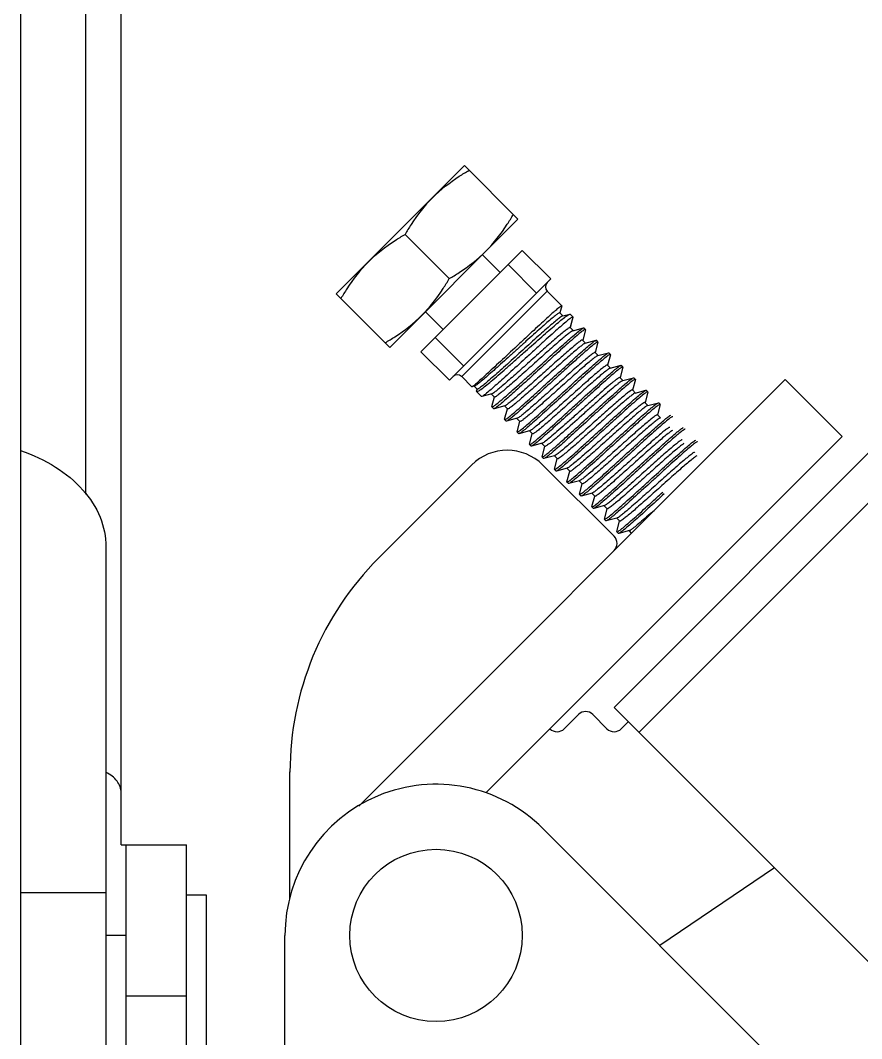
# Model space of a CAD drawing. Header units: inches. Extents: x -1293886 to -986005, y -15154 to 203628.
# Drawn here: x -1239011.6 to -1238727, y 86559.7 to 86904 of the extents above; entities that cross this region are included whole.
import ezdxf

# ---------------------------------------------------------------- set-up
doc = ezdxf.new("R2010")
doc.units = ezdxf.units.IN
doc.header["$LTSCALE"] = 100
doc.header["$MEASUREMENT"] = 0
doc.layers.add('W_DIM', color=4, linetype='Continuous')

# ---------------------------------------------------------------- blocks, each defined once
blk = doc.blocks.new('1111')
at = {"layer": 'W_DIM', "color": 7}
for p, q in [((-2278296.38, 1711172.45), (-2277222.32, 1712246.52)), ((-2278463.17, 1711126.01), (-2278463.17, 1712238.08)), ((-2278287.95, 1711164.02), (-2277213.89, 1712238.08)), ((-2278475.1, 1711244.55), (-2278475.1, 1712187.7)), ((-2278497.25, 1712124), (-2278497.25, 1710992.58)), ((-2278390.37, 1711312.22), (-2278346.99, 1711355.6)), ((-2278328.92, 1711337.52), (-2278346.99, 1711355.6)), ((-2278372.29, 1711294.15), (-2278328.92, 1711337.52)), ((-2278367.11, 1711332.34), (-2278352.17, 1711317.4)), ((-2278327.44, 1711326.95), (-2278361.72, 1711292.67)), ((-2278327.44, 1711326.95), (-2278317.8, 1711317.31)), ((-2278340.96, 1711325.47), (-2278334.94, 1711319.45)), ((-2278332.26, 1711322.13), (-2278322.62, 1711312.49)), ((-2278352.08, 1711283.03), (-2278317.8, 1711317.31)), ((-2278372.29, 1711294.15), (-2278390.37, 1711312.22)), ((-2278319.04, 1711313.18), (-2278347.95, 1711284.27)), ((-2278314.07, 1711308.22), (-2278319.04, 1711313.18)), ((-2278360.24, 1711306.2), (-2278354.22, 1711300.17)), ((-2278314.73, 1711305.84), (-2278313.7, 1711304.82)), ((-2278314.07, 1711308.16), (-2278314.69, 1711305.83)), ((-2278314.07, 1711308.16), (-2278314.07, 1711308.22)), ((-2278313.78, 1711304.8), (-2278311.41, 1711305.42)), ((-2278311.41, 1711305.42), (-2278311.27, 1711305.41)), ((-2278310.3, 1711304.44), (-2278311.27, 1711305.41)), ((-2278313.78, 1711304.8), (-2278313.85, 1711304.77)), ((-2278311.25, 1711300.81), (-2278310.28, 1711304.42)), ((-2278310.29, 1711304.34), (-2278311.23, 1711300.83)), ((-2278310.28, 1711304.42), (-2278310.3, 1711304.44)), ((-2278310.29, 1711304.34), (-2278310.28, 1711304.42)), ((-2278311.27, 1711300.84), (-2278310.25, 1711299.82)), ((-2278310.33, 1711299.79), (-2278310.43, 1711299.76)), ((-2278310.33, 1711299.79), (-2278306.7, 1711300.76)), ((-2278306.07, 1711300.13), (-2278307.01, 1711296.61)), ((-2278306.7, 1711300.76), (-2278306.6, 1711300.75)), ((-2278306.08, 1711300.23), (-2278306.6, 1711300.75)), ((-2278306.07, 1711300.13), (-2278306.08, 1711300.23)), ((-2278356.9, 1711297.49), (-2278347.26, 1711287.85)), ((-2278307.05, 1711296.62), (-2278306.03, 1711295.6)), ((-2278306.12, 1711295.58), (-2278306.17, 1711295.56)), ((-2278306.12, 1711295.58), (-2278302.49, 1711296.54)), ((-2278301.85, 1711295.91), (-2278302.8, 1711292.39)), ((-2278302.49, 1711296.54), (-2278302.39, 1711296.54)), ((-2278301.86, 1711296.01), (-2278302.39, 1711296.54)), ((-2278301.85, 1711295.91), (-2278301.86, 1711296.01)), ((-2278361.72, 1711292.67), (-2278352.08, 1711283.03)), ((-2278302.83, 1711292.4), (-2278301.81, 1711291.38)), ((-2278301.9, 1711291.36), (-2278298.27, 1711292.33)), ((-2278297.64, 1711291.69), (-2278298.58, 1711288.18)), ((-2278298.27, 1711292.33), (-2278298.17, 1711292.32)), ((-2278297.64, 1711291.79), (-2278298.17, 1711292.32)), ((-2278297.64, 1711291.69), (-2278297.64, 1711291.79)), ((-2278298.62, 1711288.19), (-2278297.6, 1711287.17)), ((-2278297.68, 1711287.14), (-2278294.05, 1711288.11)), ((-2278294.05, 1711288.11), (-2278293.95, 1711288.1)), ((-2278293.43, 1711287.58), (-2278293.95, 1711288.1)), ((-2278293.42, 1711287.47), (-2278294.36, 1711283.96)), ((-2278293.42, 1711287.47), (-2278293.43, 1711287.58)), ((-2278238.55, 1711283.3), (-2278382.75, 1711139.1)), ((-2278344.5, 1711280.81), (-2278347.95, 1711284.27)), ((-2278294.4, 1711283.97), (-2278293.38, 1711282.95)), ((-2278293.47, 1711282.93), (-2278289.84, 1711283.89)), ((-2278289.2, 1711283.26), (-2278290.15, 1711279.74)), ((-2278289.84, 1711283.89), (-2278289.74, 1711283.88)), ((-2278289.21, 1711283.36), (-2278289.74, 1711283.88)), ((-2278289.2, 1711283.26), (-2278289.21, 1711283.36)), ((-2278219.27, 1711264.02), (-2278238.55, 1711283.3)), ((-2278344.46, 1711280.81), (-2278344.5, 1711280.82)), ((-2278343.66, 1711281.03), (-2278344.46, 1711280.81)), ((-2278342.71, 1711279.98), (-2278343.74, 1711281.01)), ((-2278342.9, 1711279.39), (-2278342.74, 1711279.99)), ((-2278341.21, 1711277.53), (-2278342.89, 1711279.2)), ((-2278337.79, 1711278.42), (-2278341.13, 1711277.52)), ((-2278336.86, 1711277.37), (-2278337.88, 1711278.39)), ((-2278337.73, 1711278.44), (-2278337.79, 1711278.42)), ((-2278290.18, 1711279.75), (-2278289.16, 1711278.73)), ((-2278289.25, 1711278.71), (-2278285.62, 1711279.67)), ((-2278284.99, 1711279.04), (-2278285.93, 1711275.53)), ((-2278285.62, 1711279.67), (-2278285.52, 1711279.67)), ((-2278284.99, 1711279.14), (-2278285.52, 1711279.67)), ((-2278284.99, 1711279.04), (-2278284.99, 1711279.14)), ((-2278341.13, 1711277.52), (-2278341.21, 1711277.53)), ((-2278337.75, 1711274.18), (-2278336.9, 1711277.38)), ((-2278333.38, 1711274.38), (-2278337, 1711273.41)), ((-2278332.45, 1711273.34), (-2278333.47, 1711274.36)), ((-2278285.97, 1711275.54), (-2278284.94, 1711274.51)), ((-2278285.03, 1711274.49), (-2278285.14, 1711274.45)), ((-2278285.03, 1711274.49), (-2278281.4, 1711275.46)), ((-2278280.77, 1711274.82), (-2278281.71, 1711271.31)), ((-2278281.4, 1711275.46), (-2278281.3, 1711275.45)), ((-2278280.78, 1711274.92), (-2278281.3, 1711275.45)), ((-2278337.75, 1711274.18), (-2278337.74, 1711274.05)), ((-2278337.1, 1711273.42), (-2278337.74, 1711274.05)), ((-2278337, 1711273.41), (-2278337.1, 1711273.42)), ((-2278333.42, 1711269.83), (-2278332.48, 1711273.35)), ((-2278281.75, 1711271.32), (-2278280.73, 1711270.3)), ((-2278333.42, 1711269.83), (-2278333.41, 1711269.73)), ((-2278332.89, 1711269.2), (-2278333.41, 1711269.73)), ((-2278332.79, 1711269.19), (-2278332.89, 1711269.2)), ((-2278329.16, 1711270.17), (-2278332.79, 1711269.19)), ((-2278328.23, 1711269.12), (-2278329.25, 1711270.14)), ((-2278329.2, 1711265.61), (-2278328.27, 1711269.13)), ((-2278339.78, 1711143.52), (-2278219.27, 1711264.02)), ((-2278329.2, 1711265.61), (-2278329.2, 1711265.51)), ((-2278328.67, 1711264.98), (-2278329.2, 1711265.51)), ((-2278328.57, 1711264.98), (-2278328.67, 1711264.98)), ((-2278324.95, 1711265.95), (-2278328.57, 1711264.98)), ((-2278324.01, 1711264.9), (-2278325.03, 1711265.93)), ((-2278324.99, 1711261.39), (-2278324.05, 1711264.91)), ((-2278324.99, 1711261.39), (-2278324.98, 1711261.29)), ((-2278324.45, 1711260.77), (-2278324.98, 1711261.29)), ((-2278324.35, 1711260.76), (-2278324.45, 1711260.77)), ((-2278320.73, 1711261.73), (-2278324.35, 1711260.76)), ((-2278319.79, 1711260.69), (-2278320.82, 1711261.71)), ((-2278320.77, 1711257.18), (-2278319.83, 1711260.7)), ((-2278320.77, 1711257.18), (-2278320.76, 1711257.08)), ((-2278320.24, 1711256.55), (-2278320.76, 1711257.08)), ((-2278316.51, 1711257.51), (-2278320.13, 1711256.54)), ((-2278315.58, 1711256.47), (-2278316.6, 1711257.49)), ((-2278376.09, 1711222.87), (-2278344.59, 1711254.38)), ((-2278320.49, 1711254.38), (-2278296.39, 1711230.28)), ((-2278320.13, 1711256.54), (-2278320.24, 1711256.55)), ((-2278316.55, 1711252.96), (-2278315.61, 1711256.48)), ((-2278316.55, 1711252.96), (-2278316.54, 1711252.86)), ((-2278316.02, 1711252.33), (-2278316.54, 1711252.86)), ((-2278315.92, 1711252.33), (-2278316.02, 1711252.33)), ((-2278312.29, 1711253.3), (-2278315.92, 1711252.33)), ((-2278311.36, 1711252.25), (-2278312.38, 1711253.27)), ((-2278312.33, 1711248.74), (-2278311.4, 1711252.26)), ((-2278312.33, 1711248.74), (-2278312.33, 1711248.64)), ((-2278311.8, 1711248.12), (-2278312.33, 1711248.64)), ((-2278311.7, 1711248.11), (-2278311.8, 1711248.12)), ((-2278308.08, 1711249.08), (-2278311.7, 1711248.11)), ((-2278307.14, 1711248.03), (-2278308.16, 1711249.06)), ((-2278308.12, 1711244.52), (-2278307.18, 1711248.04)), ((-2278308.12, 1711244.52), (-2278308.11, 1711244.42)), ((-2278307.58, 1711243.9), (-2278308.11, 1711244.42)), ((-2278307.48, 1711243.89), (-2278307.58, 1711243.9)), ((-2278303.86, 1711244.86), (-2278307.48, 1711243.89)), ((-2278302.93, 1711243.82), (-2278303.95, 1711244.84)), ((-2278303.9, 1711240.31), (-2278302.96, 1711243.83)), ((-2278303.9, 1711240.31), (-2278303.89, 1711240.21)), ((-2278303.37, 1711239.68), (-2278303.89, 1711240.21)), ((-2278299.64, 1711240.65), (-2278303.27, 1711239.67)), ((-2278298.71, 1711239.6), (-2278299.73, 1711240.62)), ((-2278299.6, 1711240.66), (-2278299.64, 1711240.65)), ((-2278303.27, 1711239.67), (-2278303.37, 1711239.68)), ((-2278299.68, 1711236.09), (-2278298.75, 1711239.61)), ((-2278295.43, 1711236.43), (-2278299.05, 1711235.46)), ((-2278294.49, 1711235.38), (-2278295.51, 1711236.41)), ((-2278295.3, 1711236.48), (-2278295.43, 1711236.43)), ((-2278283.79, 1711238.27), (-2278284.23, 1711237.88)), ((-2278299.68, 1711236.09), (-2278299.68, 1711235.99)), ((-2278299.15, 1711235.46), (-2278299.68, 1711235.99)), ((-2278299.05, 1711235.46), (-2278299.15, 1711235.46)), ((-2278295.47, 1711231.87), (-2278294.53, 1711235.39)), ((-2278295.47, 1711231.87), (-2278295.46, 1711231.77)), ((-2278294.93, 1711231.25), (-2278295.46, 1711231.77)), ((-2278294.83, 1711231.24), (-2278294.93, 1711231.25)), ((-2278291.21, 1711232.21), (-2278294.83, 1711231.24)), ((-2278290.48, 1711231.37), (-2278291.3, 1711232.19)), ((-2278468.28, 1711226.71), (-2278468.28, 1710856.26)), ((-2278197.58, 1711073.65), (-2278296.38, 1711172.45)), ((-2278313.26, 1711165.22), (-2278308.44, 1711170.04)), ((-2278303.62, 1711170.04), (-2278298.8, 1711165.22)), ((-2278293.98, 1711165.22), (-2278291.56, 1711167.63)), ((-2278406.04, 1711107.82), (-2278406.04, 1711150.6)), ((-2278320.48, 1711131.49), (-2278224.43, 1711035.44)), ((-2278463.17, 1711126.01), (-2278441.02, 1711126.01)), ((-2278461.47, 1710870.23), (-2278461.47, 1711126.01)), ((-2278441.02, 1710870.23), (-2278441.02, 1711126.01)), ((-2278242.12, 1711118.19), (-2278280.93, 1711091.93)), ((-2278497.25, 1711109.83), (-2278468.28, 1711109.83)), ((-2278441.02, 1711109.1), (-2278434.42, 1711109.1)), ((-2278434.42, 1711109.1), (-2278434.42, 1711040.68)), ((-2278461.47, 1711095.34), (-2278468.28, 1711095.34)), ((-2278407.75, 1710890.68), (-2278407.75, 1711095.34)), ((-2278461.47, 1711074.89), (-2278441.02, 1711074.89))]:
    blk.add_line(p, q, dxfattribs=at)
blk.add_circle((-2278356.63, 1711095.34), 29.14, dxfattribs=at)
for centre, radius, start, end in [((-2278317.59, 1711314.63), 2.04, 135, 225), ((-2278349.4, 1711282.82), 2.04, 45, 135), ((-2278332.54, 1711242.33), 17.04, 45, 135), ((-2278749.12, 1711764.29), 702.31, 311.49659, 311.69317), ((-2278298.8, 1711227.87), 3.41, 315, 45), ((-2278303.8, 1711150.58), 102.24, 135, 179.9914), ((-2278306.03, 1711167.63), 3.41, 45, 135), ((-2278315.67, 1711167.63), 3.41, 225, 315), ((-2278296.39, 1711167.63), 3.41, 225, 315), ((-2278356.63, 1711095.34), 51.12, 45, 180)]:
    blk.add_arc(centre, radius, start, end, dxfattribs=at)
for points, knots in [([(-2278357.83, 1711344.75), (-2278355.09, 1711347.49), (-2278350.97, 1711350.7), (-2278346.55, 1711353.38), (-2278345.42, 1711354.03)], [0, 0, 0, 0, 0.748734, 1, 1, 1, 1]), ([(-2278357.83, 1711344.75), (-2278360.57, 1711342.01), (-2278363.78, 1711337.89), (-2278366.46, 1711333.47), (-2278367.11, 1711332.34)], [0, 0, 0, 0, 0.748734, 1, 1, 1, 1]), ([(-2278339.76, 1711326.68), (-2278337.02, 1711329.42), (-2278333.81, 1711333.54), (-2278331.13, 1711337.96), (-2278330.48, 1711339.09)], [0, 0, 0, 0, 0.748734, 1, 1, 1, 1]), ([(-2278379.52, 1711323.06), (-2278376.78, 1711325.8), (-2278372.66, 1711329.02), (-2278368.24, 1711331.7), (-2278367.11, 1711332.34)], [0, 0, 0, 0, 0.748734, 1, 1, 1, 1]), ([(-2278352.17, 1711317.4), (-2278351.04, 1711318.05), (-2278346.62, 1711320.73), (-2278342.5, 1711323.94), (-2278339.76, 1711326.68)], [0, 0, 0, 0, 0.251266, 1, 1, 1, 1]), ([(-2278379.52, 1711323.06), (-2278382.26, 1711320.33), (-2278385.47, 1711316.2), (-2278388.15, 1711311.78), (-2278388.8, 1711310.66)], [0, 0, 0, 0, 0.748734, 1, 1, 1, 1]), ([(-2278361.45, 1711304.99), (-2278358.71, 1711307.73), (-2278355.5, 1711311.85), (-2278352.82, 1711316.27), (-2278352.17, 1711317.4)], [0, 0, 0, 0, 0.748734, 1, 1, 1, 1]), ([(-2278314.73, 1711305.84), (-2278314.76, 1711305.87), (-2278314.93, 1711305.83), (-2278315.16, 1711305.7), (-2278315.55, 1711305.44), (-2278316.29, 1711304.89), (-2278317.5, 1711303.9), (-2278319.23, 1711302.42), (-2278321.32, 1711300.59), (-2278323.68, 1711298.48), (-2278326.23, 1711296.19), (-2278328.87, 1711293.79), (-2278331.53, 1711291.39), (-2278334.1, 1711289.07), (-2278336.49, 1711286.93), (-2278338.64, 1711285.03), (-2278340.46, 1711283.46), (-2278341.89, 1711282.24), (-2278342.91, 1711281.48), (-2278343.45, 1711281.08), (-2278343.66, 1711281.03)], [0, 0, 0, 0, 0.003408, 0.010859, 0.022746, 0.039043, 0.084265, 0.144846, 0.218467, 0.302327, 0.393271, 0.487922, 0.582812, 0.674511, 0.759756, 0.835562, 0.899325, 0.948916, 0.982758, 1, 1, 1, 1]), ([(-2278314.07, 1711308.22), (-2278314.1, 1711308.25), (-2278314.27, 1711308.16), (-2278314.49, 1711308.02), (-2278314.9, 1711307.71), (-2278315.42, 1711307.29), (-2278316.08, 1711306.73), (-2278317.19, 1711305.76), (-2278318.85, 1711304.27), (-2278321.11, 1711302.2), (-2278323.67, 1711299.83), (-2278326.44, 1711297.25), (-2278328.35, 1711295.46), (-2278329.32, 1711294.55)], [0, 0, 0, 0, 0.005975, 0.020757, 0.044787, 0.077931, 0.119904, 0.170322, 0.294497, 0.445723, 0.618225, 0.805372, 1, 1, 1, 1]), ([(-2278327.04, 1711292.27), (-2278325.2, 1711293.9), (-2278322.52, 1711296.28), (-2278319.08, 1711299.31), (-2278316.82, 1711301.26), (-2278314.9, 1711302.89), (-2278313.36, 1711304.15), (-2278312.25, 1711304.95), (-2278311.65, 1711305.36), (-2278311.41, 1711305.42)], [0, 0, 0, 0, 0.36061, 0.525686, 0.673058, 0.797798, 0.895751, 0.96375, 1, 1, 1, 1]), ([(-2278373.86, 1711295.71), (-2278372.73, 1711296.36), (-2278368.31, 1711299.04), (-2278364.19, 1711302.25), (-2278361.45, 1711304.99)], [0, 0, 0, 0, 0.251266, 1, 1, 1, 1]), ([(-2278313.85, 1711304.77), (-2278314.09, 1711304.68), (-2278314.71, 1711304.23), (-2278315.84, 1711303.35), (-2278317.4, 1711302.04), (-2278319.32, 1711300.36), (-2278321.55, 1711298.38), (-2278324.9, 1711295.38), (-2278328.36, 1711292.25), (-2278331.83, 1711289.11), (-2278334.3, 1711286.89), (-2278336.56, 1711284.88), (-2278338.53, 1711283.15), (-2278340.15, 1711281.77), (-2278341.27, 1711280.85), (-2278341.96, 1711280.34), (-2278342.32, 1711280.11), (-2278342.53, 1711279.99), (-2278342.68, 1711279.95), (-2278342.71, 1711279.98)], [0, 0, 0, 0, 0.020955, 0.059103, 0.113123, 0.180989, 0.260159, 0.347694, 0.534881, 0.627806, 0.715891, 0.796084, 0.865657, 0.922292, 0.964169, 0.979163, 0.990063, 0.996877, 1, 1, 1, 1]), ([(-2278310.3, 1711304.44), (-2278310.33, 1711304.48), (-2278310.51, 1711304.42), (-2278310.75, 1711304.27), (-2278311.17, 1711303.98), (-2278311.98, 1711303.36), (-2278313.3, 1711302.26), (-2278315.19, 1711300.61), (-2278317.48, 1711298.57), (-2278320.07, 1711296.23), (-2278322.87, 1711293.67), (-2278324.8, 1711291.91), (-2278325.78, 1711291.01)], [0, 0, 0, 0, 0.006592, 0.021615, 0.045765, 0.07897, 0.171361, 0.295434, 0.446486, 0.618762, 0.805651, 1, 1, 1, 1]), ([(-2278311.27, 1711300.84), (-2278311.3, 1711300.87), (-2278311.44, 1711300.84), (-2278311.81, 1711300.65), (-2278312.56, 1711300.12), (-2278313.71, 1711299.2), (-2278315.24, 1711297.91), (-2278317.08, 1711296.32), (-2278319.18, 1711294.47), (-2278321.45, 1711292.45), (-2278324.63, 1711289.61), (-2278327.77, 1711286.78), (-2278330.8, 1711284.09), (-2278332.81, 1711282.34), (-2278334.54, 1711280.85), (-2278335.93, 1711279.69), (-2278336.95, 1711278.92), (-2278337.51, 1711278.53), (-2278337.73, 1711278.44)], [0, 0, 0, 0, 0.003423, 0.010579, 0.037456, 0.080663, 0.138775, 0.209755, 0.291087, 0.37988, 0.472977, 0.658847, 0.745051, 0.822663, 0.888974, 0.9417, 0.979072, 1, 1, 1, 1]), ([(-2278310.43, 1711299.76), (-2278310.67, 1711299.66), (-2278311.25, 1711299.24), (-2278312.3, 1711298.44), (-2278313.73, 1711297.25), (-2278316.24, 1711295.09), (-2278319.86, 1711291.88), (-2278323.68, 1711288.46), (-2278326.83, 1711285.63), (-2278329.09, 1711283.63), (-2278331.15, 1711281.8), (-2278332.97, 1711280.24), (-2278334.47, 1711278.97), (-2278335.6, 1711278.07), (-2278336.33, 1711277.56), (-2278336.69, 1711277.37), (-2278336.83, 1711277.34), (-2278336.86, 1711277.37)], [0, 0, 0, 0, 0.022337, 0.061116, 0.115132, 0.182525, 0.347585, 0.533263, 0.62576, 0.713694, 0.794001, 0.863897, 0.920985, 0.963343, 0.989649, 0.996648, 1, 1, 1, 1]), ([(-2278322.14, 1711287.38), (-2278320.3, 1711289.04), (-2278317.63, 1711291.48), (-2278314.18, 1711294.57), (-2278311.94, 1711296.56), (-2278310.04, 1711298.21), (-2278308.54, 1711299.49), (-2278307.48, 1711300.28), (-2278306.92, 1711300.7), (-2278306.7, 1711300.76)], [0, 0, 0, 0, 0.364383, 0.530802, 0.678899, 0.80359, 0.900608, 0.966703, 1, 1, 1, 1]), ([(-2278306.08, 1711300.23), (-2278306.11, 1711300.26), (-2278306.29, 1711300.2), (-2278306.53, 1711300.06), (-2278306.96, 1711299.77), (-2278307.76, 1711299.15), (-2278309.08, 1711298.05), (-2278310.98, 1711296.4), (-2278313.27, 1711294.37), (-2278315.87, 1711292.03), (-2278318.68, 1711289.48), (-2278320.61, 1711287.72), (-2278321.59, 1711286.82)], [0, 0, 0, 0, 0.006599, 0.021626, 0.045783, 0.07899, 0.17139, 0.295472, 0.446527, 0.618792, 0.805664, 1, 1, 1, 1]), ([(-2278307.05, 1711296.62), (-2278307.08, 1711296.65), (-2278307.21, 1711296.63), (-2278307.55, 1711296.45), (-2278308.25, 1711295.97), (-2278309.31, 1711295.13), (-2278310.73, 1711293.94), (-2278312.45, 1711292.46), (-2278314.41, 1711290.74), (-2278316.55, 1711288.84), (-2278319.58, 1711286.13), (-2278323.29, 1711282.8), (-2278327.34, 1711279.21), (-2278330.26, 1711276.68), (-2278332.05, 1711275.24), (-2278332.73, 1711274.74), (-2278333.02, 1711274.56)], [0, 0, 0, 0, 0.003276, 0.010003, 0.035189, 0.075723, 0.130391, 0.197437, 0.274674, 0.359569, 0.449334, 0.631602, 0.797703, 0.926003, 0.970542, 1, 1, 1, 1]), ([(-2278306.17, 1711295.56), (-2278306.4, 1711295.47), (-2278306.96, 1711295.08), (-2278307.97, 1711294.31), (-2278309.36, 1711293.15), (-2278311.09, 1711291.68), (-2278313.08, 1711289.93), (-2278316.09, 1711287.26), (-2278319.22, 1711284.45), (-2278322.37, 1711281.64), (-2278324.62, 1711279.63), (-2278326.7, 1711277.8), (-2278328.52, 1711276.23), (-2278330.04, 1711274.95), (-2278331.17, 1711274.05), (-2278331.92, 1711273.53), (-2278332.27, 1711273.33), (-2278332.42, 1711273.31), (-2278332.45, 1711273.34)], [0, 0, 0, 0, 0.020991, 0.058538, 0.11151, 0.178089, 0.255944, 0.342332, 0.528306, 0.621317, 0.709946, 0.791063, 0.861805, 0.919689, 0.962708, 0.989461, 0.996585, 1, 1, 1, 1]), ([(-2278317.9, 1711283.13), (-2278316.06, 1711284.8), (-2278313.39, 1711287.24), (-2278309.95, 1711290.34), (-2278307.72, 1711292.34), (-2278305.82, 1711293.99), (-2278304.32, 1711295.27), (-2278303.26, 1711296.06), (-2278302.71, 1711296.48), (-2278302.49, 1711296.54)], [0, 0, 0, 0, 0.364458, 0.5309, 0.679013, 0.803707, 0.900705, 0.96676, 1, 1, 1, 1]), ([(-2278301.86, 1711296.01), (-2278301.89, 1711296.04), (-2278302.07, 1711295.98), (-2278302.32, 1711295.84), (-2278302.74, 1711295.55), (-2278303.54, 1711294.93), (-2278304.87, 1711293.83), (-2278306.76, 1711292.18), (-2278309.06, 1711290.15), (-2278311.65, 1711287.81), (-2278314.46, 1711285.26), (-2278316.39, 1711283.5), (-2278317.37, 1711282.61)], [0, 0, 0, 0, 0.006599, 0.021626, 0.045783, 0.07899, 0.171387, 0.295463, 0.446517, 0.618788, 0.805663, 1, 1, 1, 1]), ([(-2278329.32, 1711294.55), (-2278331.17, 1711292.83), (-2278333.85, 1711290.31), (-2278337.29, 1711287.12), (-2278339.51, 1711285.07), (-2278341.37, 1711283.37), (-2278342.67, 1711282.21), (-2278343.49, 1711281.52), (-2278343.93, 1711281.16), (-2278344.23, 1711280.94), (-2278344.39, 1711280.83), (-2278344.46, 1711280.81)], [0, 0, 0, 0, 0.370672, 0.539326, 0.688624, 0.813221, 0.908664, 0.94435, 0.971581, 0.990141, 1, 1, 1, 1]), ([(-2278342.89, 1711279.2), (-2278342.85, 1711279.17), (-2278342.66, 1711279.18), (-2278342.19, 1711279.42), (-2278341.22, 1711280.08), (-2278339.75, 1711281.23), (-2278337.8, 1711282.85), (-2278335.47, 1711284.84), (-2278332.84, 1711287.14), (-2278329.99, 1711289.65), (-2278328.04, 1711291.39), (-2278327.04, 1711292.27)], [0, 0, 0, 0, 0.00776, 0.023279, 0.080973, 0.173371, 0.297247, 0.447964, 0.619802, 0.806185, 1, 1, 1, 1]), ([(-2278302.83, 1711292.4), (-2278302.86, 1711292.43), (-2278303.01, 1711292.41), (-2278303.37, 1711292.21), (-2278304.13, 1711291.68), (-2278305.28, 1711290.75), (-2278306.83, 1711289.46), (-2278308.68, 1711287.86), (-2278310.78, 1711286), (-2278313.06, 1711283.97), (-2278316.24, 1711281.13), (-2278319.39, 1711278.3), (-2278322.41, 1711275.63), (-2278324.4, 1711273.89), (-2278326.1, 1711272.44), (-2278327.46, 1711271.31), (-2278328.43, 1711270.59), (-2278328.95, 1711270.22), (-2278329.16, 1711270.17)], [0, 0, 0, 0, 0.003453, 0.010691, 0.037881, 0.081592, 0.14037, 0.212138, 0.294327, 0.383985, 0.477885, 0.664851, 0.751185, 0.82854, 0.894141, 0.945651, 0.981282, 1, 1, 1, 1]), ([(-2278313.68, 1711278.91), (-2278311.85, 1711280.59), (-2278309.17, 1711283.03), (-2278305.74, 1711286.12), (-2278303.5, 1711288.12), (-2278301.6, 1711289.77), (-2278300.1, 1711291.05), (-2278299.05, 1711291.84), (-2278298.49, 1711292.27), (-2278298.27, 1711292.33)], [0, 0, 0, 0, 0.364461, 0.530908, 0.679021, 0.80371, 0.900704, 0.966759, 1, 1, 1, 1]), ([(-2278297.64, 1711291.79), (-2278297.68, 1711291.82), (-2278297.86, 1711291.77), (-2278298.1, 1711291.62), (-2278298.52, 1711291.33), (-2278299.33, 1711290.71), (-2278300.65, 1711289.62), (-2278302.55, 1711287.97), (-2278304.84, 1711285.93), (-2278307.44, 1711283.59), (-2278310.24, 1711281.04), (-2278312.17, 1711279.28), (-2278313.16, 1711278.39)], [0, 0, 0, 0, 0.006599, 0.021625, 0.045781, 0.078987, 0.171384, 0.295462, 0.446514, 0.618783, 0.805661, 1, 1, 1, 1]), ([(-2278325.78, 1711291.01), (-2278327.62, 1711289.33), (-2278330.3, 1711286.87), (-2278333.74, 1711283.75), (-2278335.97, 1711281.74), (-2278337.87, 1711280.08), (-2278339.35, 1711278.79), (-2278340.38, 1711278), (-2278340.92, 1711277.58), (-2278341.13, 1711277.52)], [0, 0, 0, 0, 0.366158, 0.533208, 0.681646, 0.806314, 0.902893, 0.968094, 1, 1, 1, 1]), ([(-2278301.9, 1711291.36), (-2278302.11, 1711291.3), (-2278302.63, 1711290.93), (-2278303.6, 1711290.22), (-2278304.96, 1711289.09), (-2278306.66, 1711287.64), (-2278308.65, 1711285.9), (-2278311.67, 1711283.22), (-2278314.82, 1711280.4), (-2278318, 1711277.56), (-2278320.28, 1711275.52), (-2278322.39, 1711273.67), (-2278324.24, 1711272.06), (-2278325.78, 1711270.77), (-2278326.93, 1711269.85), (-2278327.69, 1711269.31), (-2278328.05, 1711269.12), (-2278328.2, 1711269.09), (-2278328.23, 1711269.12)], [0, 0, 0, 0, 0.01868, 0.054278, 0.105765, 0.171349, 0.248696, 0.335028, 0.522011, 0.615926, 0.705601, 0.787809, 0.859594, 0.918387, 0.96211, 0.989307, 0.996546, 1, 1, 1, 1]), ([(-2278298.62, 1711288.19), (-2278298.65, 1711288.22), (-2278298.79, 1711288.19), (-2278299.16, 1711288), (-2278299.91, 1711287.46), (-2278301.07, 1711286.54), (-2278302.61, 1711285.24), (-2278304.46, 1711283.64), (-2278306.56, 1711281.79), (-2278308.85, 1711279.75), (-2278312.03, 1711276.91), (-2278315.17, 1711274.09), (-2278318.19, 1711271.41), (-2278320.18, 1711269.67), (-2278321.88, 1711268.22), (-2278323.24, 1711267.09), (-2278324.21, 1711266.38), (-2278324.74, 1711266), (-2278324.95, 1711265.95)], [0, 0, 0, 0, 0.003454, 0.01069, 0.03788, 0.081592, 0.14037, 0.212137, 0.294327, 0.383985, 0.477885, 0.664852, 0.751185, 0.82854, 0.894141, 0.945652, 0.981282, 1, 1, 1, 1]), ([(-2278309.47, 1711274.7), (-2278307.63, 1711276.37), (-2278304.95, 1711278.81), (-2278301.52, 1711281.91), (-2278299.28, 1711283.9), (-2278297.38, 1711285.55), (-2278295.89, 1711286.83), (-2278294.83, 1711287.63), (-2278294.27, 1711288.05), (-2278294.05, 1711288.11)], [0, 0, 0, 0, 0.364466, 0.530912, 0.679022, 0.803712, 0.900708, 0.966761, 1, 1, 1, 1]), ([(-2278337.74, 1711274.05), (-2278337.71, 1711274.02), (-2278337.52, 1711274.06), (-2278337.27, 1711274.21), (-2278336.84, 1711274.49), (-2278336.03, 1711275.1), (-2278334.7, 1711276.19), (-2278332.79, 1711277.83), (-2278330.49, 1711279.86), (-2278327.88, 1711282.19), (-2278325.07, 1711284.73), (-2278323.13, 1711286.48), (-2278322.14, 1711287.38)], [0, 0, 0, 0, 0.006918, 0.022071, 0.046289, 0.079523, 0.171915, 0.295933, 0.446891, 0.619047, 0.805796, 1, 1, 1, 1]), ([(-2278321.59, 1711286.82), (-2278323.43, 1711285.15), (-2278326.1, 1711282.71), (-2278329.54, 1711279.61), (-2278331.77, 1711277.62), (-2278333.67, 1711275.97), (-2278335.17, 1711274.69), (-2278336.23, 1711273.89), (-2278336.78, 1711273.47), (-2278337, 1711273.41)], [0, 0, 0, 0, 0.36438, 0.530794, 0.678893, 0.803589, 0.900608, 0.966702, 1, 1, 1, 1]), ([(-2278297.68, 1711287.14), (-2278297.89, 1711287.09), (-2278298.41, 1711286.72), (-2278299.39, 1711286), (-2278300.74, 1711284.87), (-2278302.44, 1711283.42), (-2278304.43, 1711281.69), (-2278307.45, 1711279.01), (-2278310.6, 1711276.19), (-2278313.78, 1711273.34), (-2278316.06, 1711271.31), (-2278318.17, 1711269.45), (-2278320.02, 1711267.85), (-2278321.56, 1711266.55), (-2278322.72, 1711265.63), (-2278323.47, 1711265.1), (-2278323.83, 1711264.9), (-2278323.98, 1711264.88), (-2278324.01, 1711264.9)], [0, 0, 0, 0, 0.01868, 0.054279, 0.105765, 0.171349, 0.248696, 0.335028, 0.522011, 0.615925, 0.705601, 0.787808, 0.859593, 0.918386, 0.962109, 0.989307, 0.996546, 1, 1, 1, 1]), ([(-2278293.43, 1711287.58), (-2278293.46, 1711287.61), (-2278293.64, 1711287.55), (-2278293.88, 1711287.4), (-2278294.3, 1711287.12), (-2278295.11, 1711286.5), (-2278296.43, 1711285.4), (-2278298.33, 1711283.75), (-2278300.62, 1711281.71), (-2278303.22, 1711279.37), (-2278306.03, 1711276.83), (-2278307.96, 1711275.07), (-2278308.94, 1711274.17)], [0, 0, 0, 0, 0.006599, 0.021626, 0.045784, 0.078991, 0.17139, 0.295471, 0.446526, 0.618793, 0.805664, 1, 1, 1, 1]), ([(-2278333.41, 1711269.73), (-2278333.38, 1711269.69), (-2278333.2, 1711269.75), (-2278332.96, 1711269.9), (-2278332.53, 1711270.19), (-2278331.73, 1711270.81), (-2278330.41, 1711271.9), (-2278328.51, 1711273.55), (-2278326.22, 1711275.59), (-2278323.62, 1711277.93), (-2278320.81, 1711280.48), (-2278318.88, 1711282.23), (-2278317.9, 1711283.13)], [0, 0, 0, 0, 0.006599, 0.021626, 0.045783, 0.07899, 0.17139, 0.295472, 0.446527, 0.618792, 0.805664, 1, 1, 1, 1]), ([(-2278317.37, 1711282.61), (-2278319.21, 1711280.93), (-2278321.88, 1711278.49), (-2278325.32, 1711275.4), (-2278327.55, 1711273.4), (-2278329.45, 1711271.75), (-2278330.95, 1711270.47), (-2278332.01, 1711269.68), (-2278332.57, 1711269.25), (-2278332.79, 1711269.19)], [0, 0, 0, 0, 0.364388, 0.530807, 0.678903, 0.803593, 0.90061, 0.966703, 1, 1, 1, 1]), ([(-2278294.4, 1711283.97), (-2278294.45, 1711284.02), (-2278294.7, 1711283.92), (-2278295.04, 1711283.7), (-2278295.65, 1711283.27), (-2278296.41, 1711282.68), (-2278297.35, 1711281.9), (-2278298.93, 1711280.57), (-2278301.2, 1711278.59), (-2278304.19, 1711275.93), (-2278307.39, 1711273.06), (-2278310.61, 1711270.18), (-2278312.75, 1711268.28), (-2278313.78, 1711267.37)], [0, 0, 0, 0, 0.007395, 0.024841, 0.052899, 0.091256, 0.139324, 0.196326, 0.333257, 0.493011, 0.665004, 0.837814, 1, 1, 1, 1]), ([(-2278293.47, 1711282.93), (-2278293.58, 1711282.89), (-2278293.86, 1711282.73), (-2278294.35, 1711282.4), (-2278295.02, 1711281.89), (-2278296.24, 1711280.91), (-2278298.1, 1711279.32), (-2278300.66, 1711277.08), (-2278303.56, 1711274.5), (-2278307.62, 1711270.86), (-2278310.69, 1711268.11), (-2278312.73, 1711266.31)], [0, 0, 0, 0, 0.013818, 0.037342, 0.070418, 0.112612, 0.221771, 0.358329, 0.51407, 0.679595, 1, 1, 1, 1]), ([(-2278305.25, 1711270.48), (-2278303.41, 1711272.15), (-2278300.74, 1711274.59), (-2278297.3, 1711277.69), (-2278295.07, 1711279.68), (-2278293.17, 1711281.34), (-2278291.67, 1711282.62), (-2278290.61, 1711283.41), (-2278290.05, 1711283.83), (-2278289.84, 1711283.89)], [0, 0, 0, 0, 0.364457, 0.5309, 0.679014, 0.803707, 0.900705, 0.966759, 1, 1, 1, 1]), ([(-2278289.21, 1711283.36), (-2278289.24, 1711283.39), (-2278289.42, 1711283.33), (-2278289.66, 1711283.19), (-2278290.09, 1711282.9), (-2278290.89, 1711282.28), (-2278292.21, 1711281.18), (-2278294.11, 1711279.53), (-2278296.41, 1711277.5), (-2278299, 1711275.16), (-2278301.81, 1711272.61), (-2278303.74, 1711270.85), (-2278304.72, 1711269.95)], [0, 0, 0, 0, 0.006598, 0.021625, 0.045781, 0.078988, 0.171384, 0.295459, 0.446511, 0.618782, 0.805661, 1, 1, 1, 1]), ([(-2278342.9, 1711279.39), (-2278342.91, 1711279.37), (-2278342.92, 1711279.31), (-2278342.92, 1711279.23), (-2278342.89, 1711279.2)], [0, 0, 0, 0, 0.336514, 1, 1, 1, 1]), ([(-2278329.2, 1711265.51), (-2278329.16, 1711265.48), (-2278328.98, 1711265.53), (-2278328.74, 1711265.68), (-2278328.32, 1711265.97), (-2278327.51, 1711266.59), (-2278326.19, 1711267.69), (-2278324.29, 1711269.33), (-2278322, 1711271.37), (-2278319.4, 1711273.71), (-2278316.6, 1711276.26), (-2278314.67, 1711278.02), (-2278313.68, 1711278.91)], [0, 0, 0, 0, 0.006598, 0.021625, 0.045781, 0.078987, 0.171384, 0.295461, 0.446511, 0.618782, 0.805661, 1, 1, 1, 1]), ([(-2278313.16, 1711278.39), (-2278314.99, 1711276.72), (-2278317.67, 1711274.28), (-2278321.1, 1711271.18), (-2278323.34, 1711269.18), (-2278325.24, 1711267.53), (-2278326.73, 1711266.25), (-2278327.79, 1711265.46), (-2278328.35, 1711265.04), (-2278328.57, 1711264.98)], [0, 0, 0, 0, 0.36438, 0.530799, 0.678898, 0.803591, 0.900607, 0.966701, 1, 1, 1, 1]), ([(-2278290.18, 1711279.75), (-2278290.21, 1711279.78), (-2278290.35, 1711279.76), (-2278290.7, 1711279.57), (-2278291.42, 1711279.07), (-2278292.52, 1711278.2), (-2278293.99, 1711276.97), (-2278295.76, 1711275.44), (-2278297.78, 1711273.66), (-2278299.98, 1711271.7), (-2278303.07, 1711268.94), (-2278306.83, 1711265.57), (-2278310.41, 1711262.4), (-2278312.91, 1711260.24), (-2278314.36, 1711259.03), (-2278315.45, 1711258.17), (-2278316.07, 1711257.73), (-2278316.33, 1711257.59)], [0, 0, 0, 0, 0.003347, 0.010273, 0.036252, 0.078044, 0.134342, 0.203263, 0.282469, 0.369263, 0.460682, 0.644854, 0.810039, 0.878342, 0.933909, 0.974886, 1, 1, 1, 1]), ([(-2278289.45, 1711278.62), (-2278289.7, 1711278.49), (-2278290.33, 1711278.04), (-2278291.43, 1711277.18), (-2278292.88, 1711275.96), (-2278295.39, 1711273.8), (-2278298.96, 1711270.62), (-2278302.71, 1711267.26), (-2278305.8, 1711264.5), (-2278308, 1711262.54), (-2278310.01, 1711260.77), (-2278311.78, 1711259.25), (-2278313.25, 1711258.02), (-2278314.34, 1711257.15), (-2278315.06, 1711256.65), (-2278315.41, 1711256.46), (-2278315.55, 1711256.44), (-2278315.58, 1711256.47)], [0, 0, 0, 0, 0.025452, 0.066707, 0.122484, 0.190926, 0.356185, 0.540209, 0.631499, 0.718144, 0.797196, 0.865969, 0.922139, 0.963832, 0.989749, 0.996659, 1, 1, 1, 1]), ([(-2278301.03, 1711266.26), (-2278299.19, 1711267.94), (-2278296.52, 1711270.37), (-2278293.08, 1711273.47), (-2278290.85, 1711275.47), (-2278288.95, 1711277.12), (-2278287.45, 1711278.4), (-2278286.39, 1711279.19), (-2278285.84, 1711279.62), (-2278285.62, 1711279.67)], [0, 0, 0, 0, 0.364465, 0.530912, 0.679024, 0.803711, 0.900705, 0.96676, 1, 1, 1, 1]), ([(-2278284.99, 1711279.14), (-2278285.02, 1711279.17), (-2278285.2, 1711279.12), (-2278285.45, 1711278.97), (-2278285.87, 1711278.68), (-2278286.68, 1711278.06), (-2278288, 1711276.96), (-2278289.9, 1711275.32), (-2278292.19, 1711273.28), (-2278294.78, 1711270.94), (-2278297.59, 1711268.39), (-2278299.52, 1711266.63), (-2278300.51, 1711265.74)], [0, 0, 0, 0, 0.006599, 0.021625, 0.045782, 0.078988, 0.171386, 0.295466, 0.446519, 0.618787, 0.805663, 1, 1, 1, 1]), ([(-2278333.02, 1711274.56), (-2278333.06, 1711274.54), (-2278333.17, 1711274.47), (-2278333.29, 1711274.41), (-2278333.38, 1711274.38)], [0, 0, 0, 0, 0.319512, 1, 1, 1, 1]), ([(-2278324.98, 1711261.29), (-2278324.95, 1711261.26), (-2278324.77, 1711261.32), (-2278324.52, 1711261.46), (-2278324.1, 1711261.75), (-2278323.3, 1711262.37), (-2278321.97, 1711263.47), (-2278320.07, 1711265.12), (-2278317.78, 1711267.15), (-2278315.19, 1711269.49), (-2278312.38, 1711272.04), (-2278310.45, 1711273.8), (-2278309.47, 1711274.7)], [0, 0, 0, 0, 0.006599, 0.021626, 0.045785, 0.078992, 0.171389, 0.295467, 0.446521, 0.618792, 0.805664, 1, 1, 1, 1]), ([(-2278285.97, 1711275.54), (-2278285.99, 1711275.56), (-2278286.13, 1711275.54), (-2278286.47, 1711275.36), (-2278287.18, 1711274.87), (-2278288.26, 1711274.02), (-2278289.7, 1711272.81), (-2278291.44, 1711271.31), (-2278293.42, 1711269.57), (-2278295.59, 1711267.64), (-2278298.65, 1711264.91), (-2278302.38, 1711261.56), (-2278306.43, 1711257.97), (-2278309.33, 1711255.46), (-2278311.09, 1711254.06), (-2278311.74, 1711253.59), (-2278312.01, 1711253.43)], [0, 0, 0, 0, 0.003305, 0.010114, 0.035629, 0.076684, 0.132028, 0.199852, 0.277906, 0.36359, 0.454044, 0.637108, 0.802836, 0.929298, 0.972356, 1, 1, 1, 1]), ([(-2278285.14, 1711274.45), (-2278285.38, 1711274.34), (-2278285.97, 1711273.93), (-2278287.02, 1711273.11), (-2278288.44, 1711271.93), (-2278290.93, 1711269.79), (-2278294.51, 1711266.62), (-2278298.29, 1711263.23), (-2278301.41, 1711260.44), (-2278303.64, 1711258.45), (-2278305.69, 1711256.65), (-2278307.49, 1711255.09), (-2278308.98, 1711253.84), (-2278310.1, 1711252.95), (-2278310.84, 1711252.44), (-2278311.19, 1711252.25), (-2278311.33, 1711252.22), (-2278311.36, 1711252.25)], [0, 0, 0, 0, 0.022884, 0.062013, 0.116185, 0.183563, 0.348248, 0.533395, 0.625672, 0.713454, 0.793688, 0.863588, 0.920738, 0.96319, 0.989584, 0.996617, 1, 1, 1, 1]), ([(-2278296.81, 1711262.05), (-2278294.98, 1711263.72), (-2278292.3, 1711266.16), (-2278288.87, 1711269.26), (-2278286.63, 1711271.25), (-2278284.73, 1711272.9), (-2278283.23, 1711274.18), (-2278282.18, 1711274.98), (-2278281.62, 1711275.4), (-2278281.4, 1711275.46)], [0, 0, 0, 0, 0.364464, 0.530908, 0.67902, 0.803711, 0.900708, 0.966761, 1, 1, 1, 1]), ([(-2278280.78, 1711274.92), (-2278280.81, 1711274.96), (-2278280.99, 1711274.9), (-2278281.23, 1711274.75), (-2278281.65, 1711274.46), (-2278282.46, 1711273.84), (-2278283.78, 1711272.75), (-2278285.68, 1711271.1), (-2278287.97, 1711269.06), (-2278290.57, 1711266.72), (-2278293.37, 1711264.17), (-2278295.3, 1711262.42), (-2278296.29, 1711261.52)], [0, 0, 0, 0, 0.006599, 0.021626, 0.045784, 0.078991, 0.171389, 0.295469, 0.446525, 0.618793, 0.805664, 1, 1, 1, 1]), ([(-2278308.94, 1711274.17), (-2278309.57, 1711273.6), (-2278311.98, 1711271.4), (-2278314.4, 1711269.2), (-2278316.19, 1711267.59)], [0, 0, 0, 0, 0.259954, 1, 1, 1, 1]), ([(-2278281.75, 1711271.32), (-2278281.78, 1711271.35), (-2278281.93, 1711271.32), (-2278282.29, 1711271.13), (-2278283.04, 1711270.59), (-2278284.2, 1711269.67), (-2278285.74, 1711268.38), (-2278287.59, 1711266.77), (-2278289.69, 1711264.92), (-2278291.98, 1711262.88), (-2278295.16, 1711260.04), (-2278298.3, 1711257.22), (-2278301.33, 1711254.54), (-2278303.31, 1711252.8), (-2278305.01, 1711251.35), (-2278306.37, 1711250.22), (-2278307.34, 1711249.51), (-2278307.87, 1711249.14), (-2278308.08, 1711249.08)], [0, 0, 0, 0, 0.003453, 0.010691, 0.037881, 0.081592, 0.14037, 0.212138, 0.294327, 0.383986, 0.477885, 0.664852, 0.751185, 0.82854, 0.894141, 0.945651, 0.981282, 1, 1, 1, 1]), ([(-2278292.6, 1711257.83), (-2278290.76, 1711259.5), (-2278288.09, 1711261.94), (-2278284.65, 1711265.04), (-2278282.41, 1711267.03), (-2278280.51, 1711268.68), (-2278279.02, 1711269.96), (-2278277.96, 1711270.76), (-2278277.4, 1711271.18), (-2278277.18, 1711271.24)], [0, 0, 0, 0, 0.364457, 0.530902, 0.679016, 0.803708, 0.900705, 0.966759, 1, 1, 1, 1]), ([(-2278316.19, 1711267.59), (-2278317.21, 1711266.67), (-2278319.05, 1711265.03), (-2278321.21, 1711263.14), (-2278322.62, 1711261.97), (-2278323.38, 1711261.37), (-2278323.93, 1711260.98), (-2278324.23, 1711260.79), (-2278324.35, 1711260.76)], [0, 0, 0, 0, 0.385949, 0.692398, 0.809823, 0.90093, 0.964477, 1, 1, 1, 1]), ([(-2278313.78, 1711267.37), (-2278314.64, 1711266.61), (-2278316.18, 1711265.26), (-2278318.22, 1711263.54), (-2278319.57, 1711262.45), (-2278320.34, 1711261.92), (-2278320.62, 1711261.76), (-2278320.73, 1711261.73)], [0, 0, 0, 0, 0.381196, 0.68557, 0.895499, 0.961223, 1, 1, 1, 1]), ([(-2278304.72, 1711269.95), (-2278306.56, 1711268.28), (-2278309.23, 1711265.84), (-2278312.67, 1711262.74), (-2278314.9, 1711260.75), (-2278316.8, 1711259.1), (-2278318.3, 1711257.82), (-2278319.36, 1711257.02), (-2278319.92, 1711256.6), (-2278320.13, 1711256.54)], [0, 0, 0, 0, 0.364389, 0.530809, 0.678905, 0.803593, 0.900609, 0.966703, 1, 1, 1, 1]), ([(-2278312.5, 1711263.9), (-2278311.93, 1711264.41), (-2278309.51, 1711266.6), (-2278307.09, 1711268.8), (-2278305.25, 1711270.48)], [0, 0, 0, 0, 0.236086, 1, 1, 1, 1]), ([(-2278280.85, 1711270.26), (-2278281.07, 1711270.18), (-2278281.62, 1711269.8), (-2278282.62, 1711269.05), (-2278284, 1711267.9), (-2278285.72, 1711266.43), (-2278287.71, 1711264.68), (-2278290.73, 1711262.01), (-2278293.86, 1711259.2), (-2278297.02, 1711256.38), (-2278299.28, 1711254.36), (-2278301.37, 1711252.52), (-2278303.2, 1711250.94), (-2278304.72, 1711249.66), (-2278305.86, 1711248.75), (-2278306.61, 1711248.22), (-2278306.97, 1711248.03), (-2278307.11, 1711248.01), (-2278307.14, 1711248.03)], [0, 0, 0, 0, 0.020278, 0.057228, 0.109744, 0.176019, 0.253719, 0.340091, 0.526376, 0.619664, 0.708615, 0.790066, 0.861128, 0.91929, 0.962525, 0.989414, 0.996573, 1, 1, 1, 1]), ([(-2278276.56, 1711270.71), (-2278276.59, 1711270.74), (-2278276.77, 1711270.68), (-2278277.01, 1711270.54), (-2278277.44, 1711270.25), (-2278278.24, 1711269.63), (-2278279.56, 1711268.53), (-2278281.46, 1711266.88), (-2278283.75, 1711264.85), (-2278286.35, 1711262.51), (-2278289.16, 1711259.96), (-2278291.09, 1711258.2), (-2278292.07, 1711257.3)], [0, 0, 0, 0, 0.006598, 0.021624, 0.04578, 0.078986, 0.171383, 0.295458, 0.446509, 0.61878, 0.80566, 1, 1, 1, 1]), ([(-2278312.73, 1711266.31), (-2278313.66, 1711265.49), (-2278314.98, 1711264.34), (-2278316.65, 1711262.92), (-2278317.66, 1711262.08), (-2278318.47, 1711261.44), (-2278319.11, 1711260.98), (-2278319.47, 1711260.75), (-2278319.75, 1711260.64), (-2278319.79, 1711260.69)], [0, 0, 0, 0, 0.409427, 0.580571, 0.725203, 0.84078, 0.925396, 0.977977, 1, 1, 1, 1]), ([(-2278316.54, 1711252.86), (-2278316.51, 1711252.83), (-2278316.33, 1711252.88), (-2278316.09, 1711253.03), (-2278315.67, 1711253.32), (-2278314.86, 1711253.94), (-2278313.54, 1711255.03), (-2278311.64, 1711256.68), (-2278309.35, 1711258.72), (-2278306.75, 1711261.06), (-2278303.95, 1711263.61), (-2278302.02, 1711265.37), (-2278301.03, 1711266.26)], [0, 0, 0, 0, 0.006598, 0.021624, 0.04578, 0.078986, 0.171383, 0.295457, 0.446508, 0.618779, 0.805659, 1, 1, 1, 1]), ([(-2278300.51, 1711265.74), (-2278302.34, 1711264.06), (-2278305.01, 1711261.63), (-2278308.45, 1711258.53), (-2278310.69, 1711256.53), (-2278312.59, 1711254.88), (-2278314.08, 1711253.6), (-2278315.14, 1711252.81), (-2278315.7, 1711252.38), (-2278315.92, 1711252.33)], [0, 0, 0, 0, 0.364378, 0.530796, 0.678896, 0.80359, 0.900607, 0.966701, 1, 1, 1, 1]), ([(-2278277.53, 1711267.1), (-2278277.56, 1711267.13), (-2278277.71, 1711267.11), (-2278278.07, 1711266.91), (-2278278.83, 1711266.38), (-2278279.98, 1711265.45), (-2278281.52, 1711264.16), (-2278283.37, 1711262.56), (-2278285.48, 1711260.7), (-2278287.76, 1711258.67), (-2278290.94, 1711255.82), (-2278294.09, 1711253), (-2278297.11, 1711250.32), (-2278299.1, 1711248.58), (-2278300.8, 1711247.13), (-2278302.15, 1711246.01), (-2278303.13, 1711245.29), (-2278303.65, 1711244.92), (-2278303.86, 1711244.86)], [0, 0, 0, 0, 0.003453, 0.010691, 0.037881, 0.081592, 0.14037, 0.212138, 0.294327, 0.383985, 0.477885, 0.664851, 0.751185, 0.82854, 0.894141, 0.945652, 0.981282, 1, 1, 1, 1]), ([(-2278276.6, 1711266.06), (-2278276.8, 1711266), (-2278277.33, 1711265.63), (-2278278.3, 1711264.92), (-2278279.66, 1711263.79), (-2278281.36, 1711262.34), (-2278283.35, 1711260.6), (-2278286.37, 1711257.92), (-2278289.51, 1711255.1), (-2278292.69, 1711252.25), (-2278294.98, 1711250.22), (-2278297.08, 1711248.36), (-2278298.93, 1711246.76), (-2278300.47, 1711245.47), (-2278301.63, 1711244.54), (-2278302.39, 1711244.01), (-2278302.75, 1711243.81), (-2278302.9, 1711243.79), (-2278302.93, 1711243.82)], [0, 0, 0, 0, 0.01868, 0.054279, 0.105765, 0.171349, 0.248696, 0.335028, 0.522011, 0.615926, 0.705601, 0.787809, 0.859594, 0.918386, 0.96211, 0.989307, 0.996546, 1, 1, 1, 1]), ([(-2278288.38, 1711253.61), (-2278286.54, 1711255.28), (-2278283.87, 1711257.72), (-2278280.43, 1711260.82), (-2278278.2, 1711262.82), (-2278276.3, 1711264.47), (-2278274.8, 1711265.75), (-2278273.74, 1711266.54), (-2278273.19, 1711266.96), (-2278272.97, 1711267.02)], [0, 0, 0, 0, 0.364467, 0.530915, 0.679025, 0.803711, 0.900707, 0.96676, 1, 1, 1, 1]), ([(-2278272.34, 1711266.49), (-2278272.37, 1711266.52), (-2278272.55, 1711266.46), (-2278272.8, 1711266.32), (-2278273.22, 1711266.03), (-2278274.02, 1711265.41), (-2278275.35, 1711264.31), (-2278277.25, 1711262.66), (-2278279.54, 1711260.63), (-2278282.13, 1711258.29), (-2278284.94, 1711255.74), (-2278286.87, 1711253.98), (-2278287.85, 1711253.09)], [0, 0, 0, 0, 0.006599, 0.021626, 0.045782, 0.078989, 0.171389, 0.29547, 0.446524, 0.618789, 0.805663, 1, 1, 1, 1]), ([(-2278320.76, 1711257.08), (-2278320.71, 1711257.02), (-2278320.4, 1711257.19), (-2278319.99, 1711257.45), (-2278319.24, 1711258.03), (-2278318.3, 1711258.8), (-2278317.11, 1711259.81), (-2278315.15, 1711261.52), (-2278313.6, 1711262.91), (-2278312.5, 1711263.9)], [0, 0, 0, 0, 0.020756, 0.072951, 0.157489, 0.273181, 0.418074, 0.58959, 1, 1, 1, 1]), ([(-2278312.33, 1711248.64), (-2278312.3, 1711248.61), (-2278312.12, 1711248.67), (-2278311.87, 1711248.81), (-2278311.45, 1711249.1), (-2278310.64, 1711249.72), (-2278309.32, 1711250.82), (-2278307.42, 1711252.47), (-2278305.13, 1711254.5), (-2278302.53, 1711256.84), (-2278299.73, 1711259.39), (-2278297.8, 1711261.15), (-2278296.81, 1711262.05)], [0, 0, 0, 0, 0.006599, 0.021626, 0.045784, 0.078991, 0.171389, 0.295469, 0.446524, 0.618793, 0.805664, 1, 1, 1, 1]), ([(-2278296.29, 1711261.52), (-2278298.12, 1711259.85), (-2278300.8, 1711257.41), (-2278304.23, 1711254.31), (-2278306.47, 1711252.32), (-2278308.37, 1711250.66), (-2278309.87, 1711249.38), (-2278310.92, 1711248.59), (-2278311.48, 1711248.17), (-2278311.7, 1711248.11)], [0, 0, 0, 0, 0.364385, 0.530802, 0.678899, 0.803593, 0.900611, 0.966704, 1, 1, 1, 1]), ([(-2278273.32, 1711262.89), (-2278273.34, 1711262.91), (-2278273.49, 1711262.89), (-2278273.85, 1711262.7), (-2278274.59, 1711262.17), (-2278275.73, 1711261.26), (-2278277.25, 1711259.99), (-2278279.08, 1711258.41), (-2278281.16, 1711256.58), (-2278283.42, 1711254.57), (-2278286.57, 1711251.74), (-2278289.7, 1711248.94), (-2278292.71, 1711246.27), (-2278294.7, 1711244.52), (-2278296.42, 1711243.05), (-2278297.81, 1711241.89), (-2278298.82, 1711241.13), (-2278299.37, 1711240.74), (-2278299.6, 1711240.66)], [0, 0, 0, 0, 0.003421, 0.010562, 0.037381, 0.080505, 0.138524, 0.209422, 0.2907, 0.379486, 0.472632, 0.658757, 0.745137, 0.822917, 0.889348, 0.942099, 0.979356, 1, 1, 1, 1]), ([(-2278272.76, 1711261.65), (-2278273.04, 1711261.47), (-2278273.73, 1711260.97), (-2278275.53, 1711259.52), (-2278278.45, 1711256.99), (-2278282.5, 1711253.39), (-2278286.21, 1711250.06), (-2278289.23, 1711247.36), (-2278291.37, 1711245.46), (-2278293.33, 1711243.75), (-2278295.04, 1711242.27), (-2278296.45, 1711241.09), (-2278297.52, 1711240.25), (-2278298.21, 1711239.77), (-2278298.55, 1711239.59), (-2278298.68, 1711239.57), (-2278298.71, 1711239.6)], [0, 0, 0, 0, 0.029785, 0.074591, 0.203221, 0.369388, 0.551512, 0.641153, 0.725906, 0.802996, 0.869902, 0.92445, 0.96489, 0.990017, 0.996729, 1, 1, 1, 1]), ([(-2278284.16, 1711249.39), (-2278282.33, 1711251.07), (-2278279.65, 1711253.51), (-2278276.22, 1711256.6), (-2278273.98, 1711258.6), (-2278272.08, 1711260.25), (-2278270.58, 1711261.53), (-2278269.53, 1711262.32), (-2278268.97, 1711262.75), (-2278268.75, 1711262.81)], [0, 0, 0, 0, 0.364461, 0.530904, 0.679016, 0.803709, 0.900707, 0.966761, 1, 1, 1, 1]), ([(-2278268.12, 1711262.27), (-2278268.16, 1711262.3), (-2278268.34, 1711262.25), (-2278268.58, 1711262.1), (-2278269, 1711261.81), (-2278269.81, 1711261.19), (-2278271.13, 1711260.1), (-2278273.03, 1711258.45), (-2278275.32, 1711256.41), (-2278277.92, 1711254.07), (-2278280.72, 1711251.52), (-2278282.65, 1711249.76), (-2278283.64, 1711248.87)], [0, 0, 0, 0, 0.006599, 0.021626, 0.045785, 0.078992, 0.171389, 0.295467, 0.446522, 0.618792, 0.805664, 1, 1, 1, 1]), ([(-2278497.22, 1711259.27), (-2278493.07, 1711257.86), (-2278485.37, 1711254.31), (-2278475.93, 1711246.62), (-2278469.75, 1711237.21), (-2278468.28, 1711230.11), (-2278468.28, 1711226.71)], [0, 0, 0, 0, 0.283922, 0.54373, 0.779554, 1, 1, 1, 1]), ([(-2278308.11, 1711244.42), (-2278308.08, 1711244.39), (-2278307.9, 1711244.45), (-2278307.65, 1711244.59), (-2278307.23, 1711244.88), (-2278306.43, 1711245.5), (-2278305.11, 1711246.6), (-2278303.21, 1711248.25), (-2278300.91, 1711250.28), (-2278298.32, 1711252.62), (-2278295.51, 1711255.17), (-2278293.58, 1711256.93), (-2278292.6, 1711257.83)], [0, 0, 0, 0, 0.006599, 0.021626, 0.045782, 0.078988, 0.171386, 0.295467, 0.446519, 0.618787, 0.805663, 1, 1, 1, 1]), ([(-2278292.07, 1711257.3), (-2278293.91, 1711255.63), (-2278296.58, 1711253.19), (-2278300.02, 1711250.09), (-2278302.25, 1711248.1), (-2278304.15, 1711246.45), (-2278305.65, 1711245.17), (-2278306.71, 1711244.37), (-2278307.26, 1711243.95), (-2278307.48, 1711243.89)], [0, 0, 0, 0, 0.364385, 0.530805, 0.678902, 0.803592, 0.900607, 0.966702, 1, 1, 1, 1]), ([(-2278269.1, 1711258.67), (-2278269.13, 1711258.7), (-2278269.27, 1711258.67), (-2278269.62, 1711258.49), (-2278270.35, 1711257.97), (-2278271.47, 1711257.08), (-2278272.96, 1711255.83), (-2278274.75, 1711254.28), (-2278276.8, 1711252.48), (-2278279.02, 1711250.5), (-2278282.14, 1711247.72), (-2278285.92, 1711244.33), (-2278289.5, 1711241.16), (-2278291.99, 1711239.01), (-2278293.41, 1711237.83), (-2278294.47, 1711237.01), (-2278295.06, 1711236.59), (-2278295.3, 1711236.48)], [0, 0, 0, 0, 0.003377, 0.010392, 0.036719, 0.079064, 0.136075, 0.205816, 0.285882, 0.373504, 0.465641, 0.650631, 0.815398, 0.882927, 0.937326, 0.976755, 1, 1, 1, 1]), ([(-2278268.43, 1711257.5), (-2278268.7, 1711257.34), (-2278269.35, 1711256.87), (-2278271.1, 1711255.48), (-2278273.99, 1711252.98), (-2278278.05, 1711249.39), (-2278281.78, 1711246.04), (-2278284.84, 1711243.3), (-2278287.02, 1711241.37), (-2278289.01, 1711239.62), (-2278290.75, 1711238.12), (-2278292.19, 1711236.91), (-2278293.28, 1711236.05), (-2278293.98, 1711235.56), (-2278294.33, 1711235.38), (-2278294.46, 1711235.36), (-2278294.49, 1711235.38)], [0, 0, 0, 0, 0.027294, 0.070064, 0.196169, 0.361823, 0.545041, 0.635628, 0.721465, 0.799678, 0.867653, 0.923128, 0.964285, 0.989864, 0.996689, 1, 1, 1, 1]), ([(-2278303.89, 1711240.21), (-2278303.86, 1711240.17), (-2278303.68, 1711240.23), (-2278303.44, 1711240.38), (-2278303.02, 1711240.67), (-2278302.21, 1711241.29), (-2278300.89, 1711242.38), (-2278298.99, 1711244.03), (-2278296.7, 1711246.07), (-2278294.1, 1711248.41), (-2278291.29, 1711250.96), (-2278289.36, 1711252.71), (-2278288.38, 1711253.61)], [0, 0, 0, 0, 0.006597, 0.021621, 0.045777, 0.078982, 0.171377, 0.295452, 0.446506, 0.618779, 0.805659, 1, 1, 1, 1]), ([(-2278312.01, 1711253.43), (-2278312.04, 1711253.41), (-2278312.13, 1711253.36), (-2278312.22, 1711253.32), (-2278312.29, 1711253.3)], [0, 0, 0, 0, 0.311047, 1, 1, 1, 1]), ([(-2278287.85, 1711253.09), (-2278289.69, 1711251.41), (-2278292.36, 1711248.97), (-2278295.8, 1711245.88), (-2278298.03, 1711243.88), (-2278299.93, 1711242.23), (-2278301.43, 1711240.95), (-2278302.49, 1711240.16), (-2278303.05, 1711239.73), (-2278303.27, 1711239.67)], [0, 0, 0, 0, 0.364379, 0.530793, 0.678893, 0.803588, 0.900607, 0.966702, 1, 1, 1, 1]), ([(-2278299.68, 1711235.99), (-2278299.64, 1711235.96), (-2278299.46, 1711236.01), (-2278299.22, 1711236.16), (-2278298.8, 1711236.45), (-2278297.99, 1711237.07), (-2278296.67, 1711238.17), (-2278294.77, 1711239.81), (-2278292.48, 1711241.85), (-2278289.88, 1711244.19), (-2278287.08, 1711246.74), (-2278285.15, 1711248.5), (-2278284.16, 1711249.39)], [0, 0, 0, 0, 0.006599, 0.021626, 0.045784, 0.078991, 0.17139, 0.295471, 0.446527, 0.618793, 0.805664, 1, 1, 1, 1]), ([(-2278283.64, 1711248.87), (-2278285.47, 1711247.2), (-2278288.15, 1711244.76), (-2278291.58, 1711241.66), (-2278293.82, 1711239.67), (-2278295.72, 1711238.01), (-2278297.22, 1711236.73), (-2278298.27, 1711235.94), (-2278298.83, 1711235.52), (-2278299.05, 1711235.46)], [0, 0, 0, 0, 0.364387, 0.530806, 0.678902, 0.803594, 0.900611, 0.966704, 1, 1, 1, 1]), ([(-2278295.46, 1711231.77), (-2278295.43, 1711231.74), (-2278295.25, 1711231.8), (-2278295, 1711231.94), (-2278294.58, 1711232.23), (-2278293.78, 1711232.85), (-2278292.45, 1711233.95), (-2278290.55, 1711235.6), (-2278288.26, 1711237.63), (-2278285.67, 1711239.97), (-2278282.86, 1711242.52), (-2278280.93, 1711244.28), (-2278279.95, 1711245.18)], [0, 0, 0, 0, 0.006599, 0.021625, 0.045781, 0.078987, 0.171384, 0.295463, 0.446514, 0.618784, 0.805662, 1, 1, 1, 1]), ([(-2278279.42, 1711244.65), (-2278281.26, 1711242.98), (-2278283.93, 1711240.54), (-2278287.37, 1711237.44), (-2278289.6, 1711235.45), (-2278291.5, 1711233.8), (-2278293, 1711232.52), (-2278294.06, 1711231.72), (-2278294.61, 1711231.3), (-2278294.83, 1711231.24)], [0, 0, 0, 0, 0.364383, 0.530802, 0.678901, 0.803592, 0.900607, 0.966701, 1, 1, 1, 1]), ([(-2278284.23, 1711237.88), (-2278285.02, 1711237.18), (-2278286.46, 1711235.92), (-2278288.39, 1711234.27), (-2278289.85, 1711233.09), (-2278290.67, 1711232.48), (-2278291, 1711232.3)], [0, 0, 0, 0, 0.35859, 0.653631, 0.870795, 1, 1, 1, 1]), ([(-2278463.17, 1711143.57), (-2278463.17, 1711144.94), (-2278464.31, 1711147.94), (-2278466.82, 1711149.77), (-2278468.25, 1711150.48)], [0, 0, 0, 0, 0.461863, 1, 1, 1, 1])]:
    blk.add_open_spline(points, degree=3, knots=knots, dxfattribs=at)
for points in [[(-2278289.25, 1711278.71), (-2278289.32, 1711278.69), (-2278289.38, 1711278.66), (-2278289.45, 1711278.62)], [(-2278316.33, 1711257.59), (-2278316.39, 1711257.56), (-2278316.45, 1711257.53), (-2278316.51, 1711257.51)], [(-2278291, 1711232.3), (-2278291.07, 1711232.27), (-2278291.13, 1711232.23), (-2278291.21, 1711232.21)]]:
    blk.add_open_spline(points, degree=3, dxfattribs=at)

msp = doc.modelspace()

# ---------------------------------------------------------------- block references
at = {"layer": 'W_DIM'}
msp.add_blockref('1111', (1039485.65, -1624500.72), dxfattribs=at)

doc.saveas('drawing.dxf')
